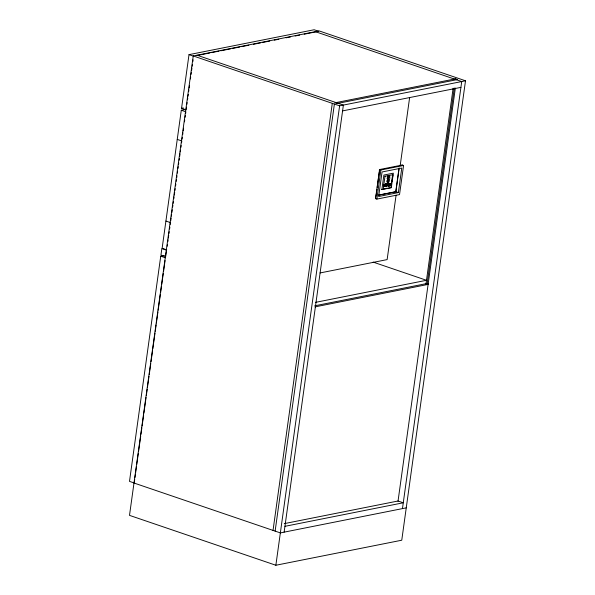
<?xml version="1.0" encoding="UTF-8"?>
<svg xmlns="http://www.w3.org/2000/svg" width="595" height="595" viewBox="0 0 595 595"><rect width="100%" height="100%" fill="white"/><g stroke="black" fill="none" stroke-linecap="round" stroke-linejoin="round"><path stroke-width="0.89" d="M387.501 184.889L387.68 183.788M164.25 255.493L160.739 256.192L129.494 481.37L134.202 482.976M185.826 109.339L181.289 110.239L162.138 248.271L166.712 249.826M186.131 109.852L181.557 108.297L189.002 54.643L314.153 29.75L318.727 31.312M193.249 55.952L129.502 515.367L275.864 565.25L401.759 540.215L465.506 80.794L319.143 30.91L193.249 55.952L339.611 105.828L465.506 80.794M134.329 482.054L134.708 479.295M134.968 477.458L135.348 474.698M135.601 472.861L136.493 466.428M136.753 464.591L138.278 453.561M138.538 451.724L140.703 436.098M140.956 434.261L141.855 427.827M142.108 425.99L143.64 414.96M143.893 413.123L146.058 397.497M146.318 395.66L147.21 389.227M147.463 387.39L148.995 376.36M149.248 374.523L150.78 363.493M151.033 361.648L152.565 350.626M152.818 348.782L154.99 333.163M155.243 331.318L156.135 324.885M156.388 323.048L157.92 312.018M158.173 310.181L160.345 294.555M160.598 292.718L161.49 286.284M161.751 284.447L163.275 273.417M163.536 271.58L165.06 260.55M166.325 251.789L165.648 256.646L160.948 255.039L161.847 248.569L166.548 250.175M167.21 246.196L167.463 244.381M167.842 241.667L168.095 239.852M168.348 238.037L168.727 235.315M168.973 233.5L169.225 231.686M169.605 228.963L169.858 227.149M170.237 224.427L170.482 222.612L165.916 221.05M170.743 220.775L171.122 218.023M171.375 216.186L171.635 214.356M171.888 212.519L172.267 209.767M172.647 207.015L172.907 205.178M173.16 203.349L173.413 201.512M173.8 198.76L174.052 196.923M174.305 195.086L174.685 192.334M174.945 190.504L175.198 188.667M175.577 185.915L175.83 184.078M176.217 181.326L176.47 179.489M176.722 177.66L176.975 175.823M177.362 173.071L177.615 171.234M177.994 168.482L178.255 166.645M178.507 164.815L178.76 162.978M179.14 160.226L179.4 158.389M179.653 156.559L180.032 153.808M180.285 151.97L180.545 150.133M180.925 147.381L181.178 145.544M181.564 142.793L181.817 140.963L177.243 139.401M182.07 139.141L182.323 137.319M182.702 134.582L182.955 132.759M183.208 130.937L183.587 128.2M184.472 121.826L184.725 120.004M185.105 117.267L185.357 115.445M185.61 113.623L185.863 111.8L181.289 110.239M186.257 108.944L186.51 107.13M186.889 104.4L187.142 102.578M187.522 99.848L187.775 98.034M188.027 96.212L188.28 94.397M188.66 91.667L188.905 89.845M189.158 88.03L189.537 85.301M190.422 78.934L190.675 77.112M191.054 74.39L191.307 72.568M191.56 70.753L191.94 68.023M192.192 66.201L192.445 64.386M192.817 61.657L193.07 59.835M273.038 530.405L332.293 103.337M275.128 531.112L334.39 104.051M275.864 565.25L339.611 105.828M284.127 532.146L343.389 105.077L197.027 55.201M375.542 198.656L379.58 169.538L402.272 165.023L403.574 165.47L399.535 194.587L376.851 199.102L375.542 198.656A8.717 6.367 -30.3 0 1 376.04 195.629L376.293 193.806M376.538 191.992L376.918 189.262M377.171 187.447L379.32 171.992M376.851 199.102L380.889 169.984L403.574 165.47M381.871 189.612L383.894 175.049L393.332 173.175L391.309 187.73L381.715 189.56M385.984 183.751A2.514 1.45 -71.2 0 0 385.716 184.48A0.982 0.565 -71.2 0 0 384.831 184.695L384.132 184.837L383.961 186.094L386.609 186.718A2.514 1.45 -71.2 0 1 386.453 186.027A0.982 0.565 -71.2 0 1 385.523 186.25L383.805 186.042L383.976 184.785L384.675 184.643A0.982 0.565 -71.2 0 1 385.56 184.428L386.579 184.777A2.514 1.45 -71.2 0 1 386.847 184.048L385.828 183.699A2.514 1.45 -71.2 0 0 385.56 184.428M384.824 186.384L384.995 185.134L385.694 184.993A0.982 0.565 -71.2 0 1 386.579 184.777M387.776 181.691A0.982 0.565 -71.2 0 1 386.995 181.349A0.982 0.565 -71.2 0 1 387.605 180.025L387.709 179.259A1.294 0.744 -71.2 0 1 387.196 178.403A1.294 0.744 -71.2 0 1 387.747 177.035L387.873 176.15L388.699 175.986L389.718 176.328L389.591 177.221A1.294 0.744 -71.2 0 1 389.792 178.426A1.294 0.744 -71.2 0 1 389.011 179.549L388.899 180.322A0.982 0.565 -71.2 0 1 389.056 181.698A0.982 0.565 -71.2 0 1 388.052 181.884A0.982 0.565 -71.2 0 1 388.624 180.374L388.728 179.608A1.294 0.744 -71.2 0 1 388.215 178.745A1.294 0.744 -71.2 0 1 388.766 177.384L388.892 176.499L389.718 176.328M387.873 182.836C386.676 181.81 386.11 186.607 387.538 185.276M387.68 184.614L387.271 184.182L387.68 183.424M388.223 180.471A0.982 0.565 -71.2 0 0 387.88 179.973L387.992 179.199A1.294 0.744 -71.2 0 0 388.312 178.961M388.312 179.155A1.294 0.744 -71.2 0 1 388.148 179.259L388.037 180.025A0.982 0.565 -71.2 0 1 388.267 180.181M388.059 184.576C387.189 182.769 389.71 182.62 388.29 184.532C388.141 187.7 387.918 183.483 386.14 183.944M392.038 181.311L392.417 178.582M392.67 176.76L392.923 174.937M399.037 168.073L395.757 191.702A8.717 3.176 34.9 0 0 395.928 191.902M399.178 168.117L395.898 191.754L378.747 195.101M396.084 195.16L387.137 259.606L320.006 272.956M400.167 165.708L409.62 97.58M398.367 192.594L401.774 168.05L382.057 171.97L378.651 196.514L398.367 192.594L395.757 191.702L378.725 195.093M425.908 284.447L453.13 88.253M427.084 284.068L454.29 88.023M398.01 501.302L455.353 88.045M402.465 508.606L461.727 81.545L315.365 31.661M387.382 185.224L386.958 185.603M386.125 185.967L385.746 186.421A2.514 1.45 -71.2 0 1 385.612 185.923M386.609 186.718L386.981 186.257A1.859 1.071 -71.2 0 1 387.159 184.286L386.847 184.048M388.223 184.859A1.859 1.071 -71.2 0 0 388.304 183.513L389.725 183.476A2.514 1.45 -71.2 0 1 389.799 184.138A0.982 0.565 -71.2 0 1 390.67 184.004L391.369 183.862L389.651 183.654A0.982 0.565 -71.2 0 0 389.011 183.543M390.179 184.77L391.198 185.119L390.498 185.261A0.982 0.565 -71.2 0 1 389.576 185.402A2.514 1.45 -71.2 0 1 389.212 186.198L388.944 185.871A1.859 1.071 -71.2 0 0 389.323 183.855L389.725 183.476M196.298 55.655L209.901 52.955M211.716 52.591L218.967 51.148M220.782 50.791L230.756 48.805M232.571 48.44L239.83 46.998M241.644 46.641L248.896 45.198M253.433 44.298L260.684 42.855M262.499 42.49L269.751 41.048M274.288 40.148L278.824 39.248M286.076 37.805L290.613 36.897M295.142 35.998L299.679 35.098M304.216 34.198L317.819 31.49M181.557 108.297L183.372 107.933M342.586 110.901L460.917 87.368M388.855 176.038L388.029 176.202L387.903 177.087A1.294 0.744 -71.2 0 0 387.352 178.455A1.294 0.744 -71.2 0 0 387.866 179.311L387.762 180.077A0.982 0.565 -71.2 0 0 387.152 181.401A0.982 0.565 -71.2 0 0 387.933 181.743M390.506 183.572L389.807 183.706A0.982 0.565 -71.2 0 0 389.249 183.543M383.805 186.042L384.504 185.9A0.982 0.565 -71.2 0 0 385.196 185.967M315.432 302.379L426.489 280.29L373.139 262.105M314.688 305.83L427.165 283.458L428.564 283.934M314.963 306.901L428.355 284.351M284.261 523.637L398.048 501.005L403.276 502.782L284.938 526.322M406.244 507.855L280.357 532.897L133.987 483.014M189.002 54.643L193.576 56.198M380.889 169.984L379.58 169.538A8.717 3.176 34.9 0 0 379.335 170.475M387.873 176.15L388.892 176.499M387.747 177.035L388.766 177.384M387.709 179.259L388.728 179.608M387.88 179.973L388.899 180.322M387.605 180.025L388.624 180.374M389.651 183.654L390.67 184.004M388.304 183.513L389.323 183.855M387.077 183.974L388.096 184.324M387.271 184.182L388.29 184.532M389.636 184.963L390.498 185.261M388.944 185.871L387.925 185.521L389.212 186.198M384.675 184.643L385.694 184.993M383.976 184.785L384.995 185.134M386.981 186.257L385.962 185.915L385.59 186.369A2.514 1.45 -71.2 0 1 385.463 185.93A0.982 0.565 -71.2 0 1 384.66 185.952M160.739 256.192L165.447 257.791M385.828 183.699L386.296 183.996M386.914 185.618C386.958 184.948 386.921 182.04 387.754 183.089M401.156 165.626A8.717 6.367 -30.3 0 1 402.272 165.023M389.212 185.343A0.982 0.565 -71.2 0 1 388.959 185.357M388.922 183.558A2.514 1.45 -71.2 0 0 388.862 183.178L388.461 183.565A1.859 1.071 -71.2 0 1 388.081 185.573L388.349 185.908A2.514 1.45 -71.2 0 0 388.639 185.32M388.706 183.126A2.514 1.45 -71.2 0 1 388.773 183.558M388.453 185.335A2.514 1.45 -71.2 0 1 388.185 185.856M384.987 176.239L383.195 189.121L390.833 187.648L392.618 174.774L384.987 176.239M455.562 78.823L334.918 102.816L337.008 103.53L457.652 79.529L455.562 78.823"/></g></svg>
